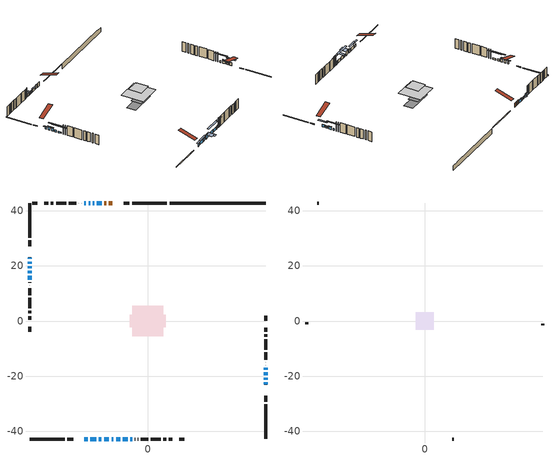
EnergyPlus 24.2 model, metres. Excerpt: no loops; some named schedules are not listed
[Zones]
conditioned space
 floor outside (Floor1 construction): -0.75,-0.75 -0.75,0.75 0.75,0.75 0.75,-0.75 z1.36
 floor outside (Floor2 construction): -1.19,-1.19 -1.19,1.19 1.19,1.19 1.19,-1.19 z1.36
 floor adiabatic (AdiabaticFloorConstruction): -5.58,-5.58 -5.58,5.58 5.58,5.58 5.58,-5.58 z3.8
 floor foundation (Slab1 construction): -6.52,-2.21 -6.52,2.21 6.52,2.21 6.52,-2.21 z-1.08
 floor foundation (Slab2 construction): -2.3,-2.3 -2.3,2.3 2.3,2.3 2.3,-2.3 z0
 wall outside (RimJoist1 construction): 6.96,42.79 -5.69,42.79 / -42.79,-42.79 -30.14,-42.79 / -42.79,42.79 -42.79,30.14 / 42.79,-42.79 42.79,-30.14 z1.36:1.66
 wall outside (RimJoist3 construction): -6.62,42.79 -8.79,42.79 / -29.21,-42.79 -27.04,-42.79 / -42.79,29.21 -42.79,27.04 / 42.79,-29.21 42.79,-27.04 z1.36:1.66
 wall outside (AdiabaticWallConstruction 1): -12.8,42.79 -14.05,42.79 / -14.98,42.79 -15.79,42.79 z1.36:3.39
 wall outside (AdiabaticWallConstruction): -42.79,23.03 -42.79,22.49 / 42.79,-21.24 42.79,-20.65 / -19.43,42.79 -20.02,42.79 / -20.94,42.79 -21.48,42.79 / 42.79,-17.6 42.79,-17.01 z1.36:2.25; -42.79,21.57 -42.79,20.8 / -42.79,19.88 -42.79,19.11 / -11.5,-42.79 -9.98,-42.79 / -6.34,-42.79 -5.58,-42.79 z1.36:2.86; 42.79,-23.03 42.79,-22.16 / -22.4,42.79 -22.96,42.79 / -9.05,-42.79 -7.27,-42.79 z1.36:2.83; 42.79,-19.72 42.79,-18.53 / -23.03,-42.79 -21.83,-42.79 / -17.77,-42.79 -16.77,-42.79 z1.36:2.56; -16.72,42.79 -18.5,42.79 z1.36:2.53; -20.9,-42.79 -18.69,-42.79 z1.36:2.88; -15.85,-42.79 -14.07,-42.79 z1.36:3.34; -13.14,-42.79 -12.43,-42.79 z1.36:2.22; -42.79,18.18 -42.79,17.39 z1.36:2.3; -42.79,16.47 -42.79,14.99 z1.36:2.1
 wall outside (Wall1 construction): -23.89,42.79 -24.01,42.79 / -4.65,-42.79 -4.53,-42.79 / -42.79,14.06 -42.79,13.94 / 42.79,-16.08 42.79,-15.96 z1.36:6.24
 wall outside (Wall2 construction): -24.94,42.79 -25.06,42.79 / -3.6,-42.79 -3.48,-42.79 / -42.79,13.01 -42.79,12.9 / 42.79,-15.03 42.79,-14.92 z1.36:6.24
 wall outside (Wall3 construction): -25.99,42.79 -28.67,42.79 / -2.55,-42.79 0.13,-42.79 / -42.79,11.97 -42.79,9.28 / 42.79,-13.99 42.79,-11.3 z1.36:6.24
 wall outside (Wall4 construction): -29.6,42.79 -33.27,42.79 / 1.06,-42.79 4.73,-42.79 / -42.79,8.35 -42.79,4.69 / 42.79,-10.37 42.79,-6.71 z1.36:6.24
 wall outside (Wall5 construction): -34.2,42.79 -35.22,42.79 / 5.66,-42.79 6.68,-42.79 / -42.79,3.76 -42.79,2.74 / 42.79,-5.78 42.79,-4.76 z1.36:6.24
 wall outside (Wall6 construction): -36.15,42.79 -37.5,42.79 / 7.61,-42.79 8.96,-42.79 / -42.79,1.81 -42.79,0.45 / 42.79,-3.83 42.79,-2.47 z1.36:6.24
 wall outside (Wall9 construction): -39.98,42.79 -41.86,42.79 / 11.44,-42.79 13.32,-42.79 / -42.79,-2.03 -42.79,-3.91 / 42.79,0.01 42.79,1.89 z1.36:6.24
 wall foundation (FoundationWall1 construction): 7.89,42.79,-1.08 7.89,42.79,1.36 39.3,42.79,1.36 39.3,42.79,1.15 42.79,42.79,1.15 42.79,42.79,-1.08
 window (WindowConstruction 18): -42.79,23.03 -42.79,22.49 z1.36:2.25
 window (WindowConstruction 6): -42.79,21.57 -42.79,20.8 z1.36:2.86
 window (WindowConstruction 7): -42.79,19.87 -42.79,19.11 z1.36:2.86
 window (WindowConstruction 8): 42.79,-23.03 42.79,-22.16 z1.36:2.83
 window (WindowConstruction 9): 42.79,-21.24 42.79,-20.65 z1.36:2.25
 window (WindowConstruction 10): 42.79,-19.72 42.79,-18.53 z1.36:2.55
 window (WindowConstruction 11): -16.72,42.79 -18.5,42.79 z1.36:2.53
 window (WindowConstruction 12): -19.43,42.79 -20.01,42.79 z1.36:2.25
 window (WindowConstruction 13): -23.03,-42.79 -21.83,-42.79 z1.36:2.55
 window (WindowConstruction 14): -20.9,-42.79 -18.69,-42.79 z1.36:2.88
 window (WindowConstruction 19): -20.94,42.79 -21.48,42.79 z1.36:2.25
 window (WindowConstruction 15): -17.76,-42.79 -16.77,-42.79 z1.36:2.55
 window (WindowConstruction 16): -15.84,-42.79 -14.07,-42.79 z1.36:3.34
 window (WindowConstruction 17): -13.14,-42.79 -12.43,-42.79 z1.36:2.22
 window (WindowConstruction 20): -42.79,18.18 -42.79,17.4 z1.36:2.3
 window (WindowConstruction): 42.79,-17.6 42.79,-17.01 z1.36:2.25
 window (WindowConstruction 1): -22.41,42.79 -22.96,42.79 z1.36:2.83
 window (WindowConstruction 2): -11.5,-42.79 -9.98,-42.79 z1.36:2.86
 window (WindowConstruction 3): -9.05,-42.79 -7.27,-42.79 z1.36:2.83
 window (WindowConstruction 4): -6.34,-42.79 -5.58,-42.79 z1.36:2.86
 window (WindowConstruction 5): -42.79,16.47 -42.79,14.99 z1.36:2.1
 door (Door): -12.8,42.79 -14.05,42.79 z1.36:3.39
 door (Door 1): -14.98,42.79 -15.79,42.79 z1.36:3.39
 ceiling adiabatic (AdiabaticFloorConstruction): 5.58,-5.58 5.58,5.58 -5.58,5.58 -5.58,-5.58 z3.8
attic - vented
 floor to conditioned space (Floor3 construction Reversed): -3.17,-3.17 -3.17,3.17 3.17,3.17 3.17,-3.17 z6.24
 floor to conditioned space (Floor4 construction Reversed): -2.77,-2.77 -2.77,2.77 2.77,2.77 2.77,-2.77 z6.24
 wall outside (Wall7 construction): -38.43,42.79 -39.06,42.79 / 9.89,-42.79 10.51,-42.79 / -42.79,-0.48 -42.79,-1.1 / 42.79,-1.54 42.79,-0.92 z1.36:6.24
 roof outside (Roof1 construction): -11.87,42.79,6.24 -11.87,34.61,8.96 -9.72,34.61,8.96 -9.72,42.79,6.24; -23.96,-42.79,6.24 -23.96,-34.61,8.96 -26.11,-34.61,8.96 -26.11,-42.79,6.24; -42.79,23.96,6.24 -34.61,23.96,8.96 -34.61,26.11,8.96 -42.79,26.11,6.24; 42.79,-23.96,6.24 34.61,-23.96,8.96 34.61,-26.11,8.96 42.79,-26.11,6.24
shading: -42.79,21.88 -42.79,23.64 -43.4,23.64 -43.4,21.88 z2.86; -42.79,20.5 -42.79,21.86 -43.4,21.86 -43.4,20.5 z3.16; -42.79,18.81 -42.79,20.17 -43.4,20.17 -43.4,18.81 z3.16; 42.79,-20.34 42.79,-24.86 43.4,-24.86 43.4,-20.34 z4.66; 42.79,-20.35 42.79,-21.53 43.4,-21.53 43.4,-20.35 z2.55; 42.79,-18.23 42.79,-20.02 43.4,-20.02 43.4,-18.23 z2.85; -18.8,42.79 -16.42,42.79 -16.42,43.09 -18.8,43.09 z2.83; -20.31,42.79 -19.13,42.79 -19.13,43.09 -20.31,43.09 z2.55; -20.61,-42.79 -24.25,-42.79 -24.25,-43.4 -20.61,-43.4 z3.77; -17.47,-42.79 -22.12,-42.79 -22.12,-43.4 -17.47,-43.4 z4.1; -21.77,42.79 -20.64,42.79 -20.64,44.01 -21.77,44.01 z2.55; -16.48,-42.79 -18.06,-42.79 -18.06,-43.09 -16.48,-43.09 z2.85; -13.77,-42.79 -16.14,-42.79 -16.14,-45.84 -13.77,-45.84 z3.64; -12.13,-42.79 -13.44,-42.79 -13.44,-45.84 -12.13,-45.84 z2.52; -42.79,14.35 -42.79,21.23 -43.4,21.23 -43.4,14.35 z5.35; 42.79,-13.96 42.79,-20.65 43.4,-20.65 43.4,-13.96 z5.3; -23.26,42.79 -22.11,42.79 -22.11,44.01 -23.26,44.01 z3.13; -6.92,-42.79 -14.55,-42.79 -14.55,-43.4 -6.92,-43.4 z5.91; -4.22,-42.79 -12.1,-42.79 -12.1,-43.4 -4.22,-43.4 z5.88; -2.53,-42.79 -9.39,-42.79 -9.39,-43.4 -2.53,-43.4 z5.91; -42.79,11.94 -42.79,19.52 -43.4,19.52 -43.4,11.94 z5.15
[Building]
Building 1: Terrain=Suburbs
[Site:Location]
Calgary Intl AP_AB: Latitude {deg}=51.11; Longitude {deg}=-114.02; Time Zone {hr}=-7; Elevation {m}=1084; Keep Site Location Information=Yes
[Site:GroundTemperature:Shallow]
0.326196, -1.55603, -1.70677, -0.813554, 2.7722, 6.34125, 9.43543, 11.3955, 11.562, 9.96783, 6.95256, 3.49299
[Site:WaterMainsTemperature]
Calculation Method=Schedule; Temperature Schedule=mains temperature schedule
[Material] Roughness=Rough; Thermal Absorptance=0.9
Name | Thickness {m} | Conductivity {W/m-K} | Density {kg/m3} | Specific Heat {J/kg-K} | Solar Absorptance | Visible Absorptance
asphalt or fiberglass shingles | 0.00635 | 0.162714 | 1121.4 | 1465.45 | 0.4 | 0.4
ceiling loosefill ins | 0.338667 | 0.0480833 | 16.02 | 1046.75 | 0.7 | 0.7
ceiling loosefill ins 1 | 0.254 | 0.0480833 | 16.02 | 1046.75 | 0.7 | 0.7
ceiling stud and cavity | 0.1397 | 0.650288 | 65.682 | 1177.47 | 0.7 | 0.7
ceiling stud and cavity 1 | 0.1397 | 0.141421 | 65.682 | 1177.47 | 0.7 | 0.7
concrete 4.0 in. | 0.1016 | 1.803125 | 2242.8 | 837.4 | 0.7 | 0.7
concrete 8.0 in. | 0.2032 | 1.803125 | 2242.8 | 837.4 | 0.7 | 0.7
door material | 0.04445 | 0.0451087 | 512.64 | 1214.23 | 0.7 | 0.7
door material 1 | 0.04445 | 0.053851 | 512.64 | 1214.23 | 0.7 | 0.7
floor covering | 0.0127 | 0.0433444 | 54.468 | 1339.84 | 0.6 | 0.6
floor rigid ins; wall rigid ins 1 | 0.103632 | 0.029427 | 32.04 | 1214.23 | 0.7 | 0.7
floor rigid ins 1 | 0.207264 | 0.029427 | 32.04 | 1214.23 | 0.7 | 0.7
floor rigid ins 2; wall rigid ins 2 | 0.512978 | 0.029427 | 32.04 | 1214.23 | 0.7 | 0.7
floor stud and cavity | 0.1397 | 0.0899317 | 92.3553 | 1139.71 | 0.7 | 0.7
floor stud and cavity 1 | 0.1397 | 0.557941 | 92.3553 | 1139.71 | 0.7 | 0.7
floor stud and cavity 2 | 0.1397 | 1.75129 | 37.0049 | 1207.88 | 0.7 | 0.7
furniture material conditioned space 1 | 0.1524 | 0.115458 | 640.8 | 1214.23 | 0.6 | 0.6
gypsum board | 0.0127 | 0.160291 | 801 | 837.4 | 0.6 | 0.6
osb sheathing 0.5 in. | 0.0127 | 0.115458 | 512.64 | 1214.23 | 0.7 | 0.7
osb sheathing 0.75 in. | 0.01905 | 0.115458 | 512.64 | 1214.23 | 0.7 | 0.7
osb sheathing 2.0 in. | 0.0508 | 0.115458 | 512.64 | 1214.23 | 0.7 | 0.7
rim joist rigid ins; wall rigid ins | 0.051816 | 0.029427 | 32.04 | 1214.23 | 0.7 | 0.7
rim joist stud and cavity | 0.0508 | 0.0408305 | 125.044 | 1163.47 | 0.6 | 0.6
rim joist stud and cavity 1 | 0.0508 | 0.0453203 | 125.044 | 1163.47 | 0.6 | 0.6
wall stud and cavity | 0.1397 | 0.402749 | 139.0536 | 1170.24 | 0.7 | 0.7
wall stud and cavity 1 | 0.1397 | 0.583408 | 139.0536 | 1170.24 | 0.7 | 0.7
wall stud and cavity 2 | 0.1397 | 0.200352 | 139.0536 | 1170.24 | 0.7 | 0.7
wall stud and cavity 3 | 0.1397 | 0.197362 | 139.0536 | 1170.24 | 0.7 | 0.7
wall stud and cavity 4 | 0.1397 | 0.246398 | 139.0536 | 1170.24 | 0.7 | 0.7
wall stud and cavity 5 | 0.1397 | 0.195417 | 139.0536 | 1170.24 | 0.7 | 0.7
wall stud and cavity 6 | 0.0889 | 6.9971 | 50.32683 | 1063.81 | 0.6 | 0.6
wall stud and cavity 7 | 0.1397 | 0.306512 | 139.0536 | 1170.24 | 0.7 | 0.7
wall stud and cavity 8 | 0.0889 | 0.380278 | 52.3479 | 1209.89 | 0.7 | 0.7
wall stud and cavity 9 | 0.0889 | 0.391764 | 83.0341 | 1211.67 | 0.7 | 0.7
wood siding | 0.0254 | 0.102417 | 544.68 | 1172.36 | 0.4 | 0.4
wood siding 1 | 0.00254 | 0.102417 | 544.68 | 1172.36 | 0.4 | 0.4
wood siding 2; wood siding 3; wood siding 4 | 0.0254 | 0.102417 | 544.68 | 1172.36 | 0.7 | 0.7
[WindowMaterial:SimpleGlazingSystem]
Name | U-Factor {W/m2-K} | Solar Heat Gain Coefficient
WindowMaterial | 2.76178 | 0.45
WindowMaterial 1 | 2.76462 | 0.62
WindowMaterial 10 | 2.78052 | 0.55
WindowMaterial 11 | 2.82878 | 0.59
WindowMaterial 12 | 2.76689 | 0.47
WindowMaterial 13 | 2.75326 | 0.59
WindowMaterial 14 | 2.77484 | 0.54
WindowMaterial 2 | 2.773703 | 0.65
WindowMaterial 3 | 2.7913 | 0.61
WindowMaterial 4 | 2.77825 | 0.54
WindowMaterial 5 | 2.75837 | 0.61
WindowMaterial 6 | 2.77597 | 0.65
WindowMaterial 7 | 2.779381 | 0.66
WindowMaterial 8 | 2.78847 | 0.6
WindowMaterial 9 | 2.79301 | 0.63
[Construction]
AdiabaticFloorConstruction: floor stud and cavity 2, floor rigid ins 2, osb sheathing 0.75 in., floor covering
AdiabaticWallConstruction: wood siding 3, wall rigid ins 2, wall stud and cavity 8, gypsum board
AdiabaticWallConstruction 1: wood siding 4, wall rigid ins 2, wall stud and cavity 8, gypsum board
Door: door material
Door 1: door material 1
Floor1 construction: floor stud and cavity, floor rigid ins, osb sheathing 0.75 in., floor covering
Floor2 construction: floor stud and cavity 1, floor rigid ins 1, osb sheathing 0.75 in., floor covering
Floor3 construction Reversed: gypsum board, ceiling stud and cavity, ceiling loosefill ins
Floor4 construction Reversed: gypsum board, ceiling stud and cavity 1, ceiling loosefill ins 1
FoundationWall1 construction: concrete 8.0 in.
furniture construction conditioned space 1: furniture material conditioned space 1
PartitionWallConstruction: gypsum board, wall stud and cavity 9, gypsum board
RimJoist1 construction: wood siding 2, rim joist rigid ins, osb sheathing 2.0 in., rim joist stud and cavity
RimJoist3 construction: wood siding 2, rim joist rigid ins, osb sheathing 2.0 in., rim joist stud and cavity 1
Roof1 construction: asphalt or fiberglass shingles
Slab1 construction; Slab2 construction: concrete 4.0 in.
Wall1 construction: wood siding, wall rigid ins, osb sheathing 0.5 in., wall stud and cavity, gypsum board
Wall2 construction: wood siding, wall rigid ins, osb sheathing 0.5 in., wall stud and cavity 1, gypsum board
Wall3 construction: wood siding, wall rigid ins, osb sheathing 0.5 in., wall stud and cavity 2, gypsum board
Wall4 construction: wood siding, wall rigid ins, osb sheathing 0.5 in., wall stud and cavity 3, gypsum board
Wall5 construction: wood siding, wall rigid ins, osb sheathing 0.5 in., wall stud and cavity 4, gypsum board
Wall6 construction: wood siding, wall rigid ins, osb sheathing 0.5 in., wall stud and cavity 5, gypsum board
Wall7 construction: wood siding 1, wall stud and cavity 6
Wall9 construction: wood siding, wall rigid ins 1, osb sheathing 0.5 in., wall stud and cavity 7, gypsum board
WindowConstruction; WindowConstruction 12; WindowConstruction 9: WindowMaterial
WindowConstruction 1: WindowMaterial 1
WindowConstruction 10; WindowConstruction 13: WindowMaterial 7
WindowConstruction 11: WindowMaterial 8
WindowConstruction 14: WindowMaterial 9
WindowConstruction 15: WindowMaterial 10
WindowConstruction 16: WindowMaterial 11
WindowConstruction 17: WindowMaterial 12
WindowConstruction 18; WindowConstruction 19: WindowMaterial 13
WindowConstruction 2; WindowConstruction 7: WindowMaterial 2
WindowConstruction 20: WindowMaterial 14
WindowConstruction 3: WindowMaterial 3
WindowConstruction 4; WindowConstruction 6: WindowMaterial 4
WindowConstruction 5: WindowMaterial 5
WindowConstruction 8: WindowMaterial 6
[Zone] Multiplier=1; Part of Total Floor Area=Yes
Name | Volume {m3}
attic - vented | 31.4843
conditioned space | 493.6
[Space]
Name | Zone | Volume {m3}
attic - vented 1 | attic - vented | 31.4843
conditioned space 1 | conditioned space | 493.6
[ZoneInfiltration:EffectiveLeakageArea]
infil attic - vented 1: Zone or Space=attic - vented 1; Schedule=Always On Discrete; Effective Air Leakage Area {cm2}=2431.89; Stack Coefficient=0.000528707; Wind Coefficient=1.55356e-05
[ZoneMixing]
whole house fan mix: Zone or Space=attic - vented; Schedule=Always On Continuous; Design Flow Rate Calculation Method=Flow/Zone; Design Flow Rate {m3/s}=0; Source Zone or Space=conditioned space
[SurfaceProperty:ExposedFoundationPerimeter] Exposed Perimeter Calculation Method=TotalExposedPerimeter
Name | Total Exposed Perimeter {m}
Slab1 | 34.9
Slab2 | 12.497
[InternalMass] Zone or ZoneList=conditioned space; Space or SpaceList=conditioned space 1
Name | Construction | Surface Area {m2}
furniture mass conditioned space 1 | furniture construction conditioned space 1 | 84.4519
partition wall mass | PartitionWallConstruction | 211.13
[Lights]
interior lighting: Zone or ZoneList or Space or SpaceList=conditioned space 1; Schedule=interior lighting schedule; Design Level Calculation Method=LightingLevel; Lighting Level {W}=343.2; Return Air Fraction=0; Fraction Radiant=0.6; Fraction Visible=0.2; Fraction Replaceable=1
[People]
occupants: Zone or ZoneList or Space or SpaceList=conditioned space 1; Number of People Schedule=occupants schedule; Number of People Calculation Method=People; Number of People=3; Fraction Radiant=0.314171; Sensible Heat Fraction=0.56303; Activity Level Schedule=occupants activity schedule; Carbon Dioxide Generation Rate {m3/s-W}=0; Enable ASHRAE 55 Comfort Warnings=No; Mean Radiant Temperature Calculation Type=EnclosureAveraged
[ElectricEquipment] Zone or ZoneList or Space or SpaceList=conditioned space 1; Design Level Calculation Method=EquipmentLevel
Name | Schedule | Design Level {W} | Fraction Latent | Fraction Radiant | Fraction Lost
clothes dryer | clothes dryer schedule | 140.772 | 0.015 | 0.081 | 0.85
clothes washer | clothes washer schedule | 32.1985 | 0.03 | 0.162 | 0.7
cooking range | cooking range schedule | 215.147 | 0.08 | 0.432 | 0.2
dishwasher | dishwasher schedule | 66.8632 | 0.3 | 0.18 | 0.4
fridge | fridge schedule | 72.9452 | 0 | 0.6 | 0
mech vent bath fan 0 | mech vent bath fan 0 schedule | 50.2 | 0 | 0 | 1
mech vent bath fan 1 | mech vent bath fan 1 schedule | 50.2 | 0 | 0 | 1
mech vent bath fan 2 | mech vent bath fan 2 schedule | 50.2 | 0 | 0 | 1
mech vent bath fan 3 | mech vent bath fan 3 schedule | 50.2 | 0 | 0 | 1
mech vent bath fan 4 | mech vent bath fan 4 schedule | 50.2 | 0 | 0 | 1
mech vent house fan | mech vent house fan schedule | 19.9333 | 0 | 0 | 0.5
mech vent house fan cfis | mech vent house fan cfis schedule | 0 | 0 | 0 | 0
mech vent range fan 0 | mech vent range fan 0 schedule | 57 | 0 | 0 | 1
misc plug loads | misc plug loads schedule | 494.7 | 0.045 | 0.513 | 0.1
whole house fan | Always On Discrete | 0 | 0 | 0 | 1
[OtherEquipment] Zone or ZoneList or Space or SpaceList=conditioned space 1; Design Level Calculation Method=EquipmentLevel
Name | Fuel Type | Schedule | Design Level {W} | Fraction Latent | Fraction Radiant | Fraction Lost
clothes dryer 1 | Electricity | clothes dryer schedule | 0 | 0.015 | 0.081 | 0.85
cooking range 1 | Electricity | cooking range schedule | 0 | 0.08 | 0.432 | 0.2
general water use latent | None | general water use schedule | 62.594 | 1 | 0 | 0
general water use sensible | None | general water use schedule | -61.6891 | 0 | 0.6 | 0
mech vent house fan latent load | None | Always On Discrete | 0 | 1 | 0 | 0
mech vent house fan sensible load | None | Always On Discrete | 0 | 0 | 0 | 0
water heater energy adjustment1 | NaturalGas | Always On Discrete | 0.01 | 0 | 0 | 1
[ZoneInfiltration:DesignFlowRate] Zone or ZoneList or Space or SpaceList=conditioned space 1; Schedule=Always On Discrete; Design Flow Rate Calculation Method=Flow/Zone; Design Flow Rate {m3/s}=0
infil flow; natural vent flow; whole house fan flow
[Foundation:Kiva] Initial Indoor Air Temperature {C}=18; Wall Depth Below Slab {m}=0.2032
Name | Wall Height Above Grade {m}
Foundation Kiva 1 | 1.35999
Foundation Kiva 2 | 0.1016
[Foundation:Kiva:Settings]
Soil Conductivity {W/m-K}=0.849921; Soil Density {kg/m3}=1842.3; Soil Specific Heat {J/kg-K}=418.7; Ground Solar Absorptivity=0.9; Ground Thermal Absorptivity=0.9; Ground Surface Roughness {m}=0.03; Far-Field Width {m}=40; Deep-Ground Boundary Condition=ZeroFlux; Deep-Ground Depth {m}=40; Minimum Cell Dimension {m}=0.2; Maximum Cell Growth Coefficient=3; Simulation Timestep=Timestep
[Exterior:Lights]
exterior lighting: Schedule=exterior lighting schedule; Design Level {W}=75.6
[Schedule:Constant]
Name | Hourly Value
Always On Continuous; mech vent house fan schedule; mech vent house fan cfis schedule; Always On Discrete | 1
occupants activity schedule | 117.228
fridge schedule | 0
[Schedule:Week:Daily]
interior lighting schedule Week Rule - Jan1-Jan27: interior lighting schedule day, interior lighting schedule day, interior lighting schedule day, interior lighting schedule day, interior lighting schedule day, interior lighting schedule day, interior lighting schedule day, interior lighting schedule default day, interior lighting schedule default day, interior lighting schedule default day, interior lighting schedule default day, interior lighting schedule default day
interior lighting schedule Week Rule - Jan28-Feb3: interior lighting schedule day, interior lighting schedule day, interior lighting schedule day, interior lighting schedule day, interior lighting schedule day 1, interior lighting schedule day 1, interior lighting schedule day 1, interior lighting schedule default day, interior lighting schedule default day, interior lighting schedule default day, interior lighting schedule default day, interior lighting schedule default day
interior lighting schedule Week Rule - Feb4-Feb24: interior lighting schedule day 1, interior lighting schedule day 1, interior lighting schedule day 1, interior lighting schedule day 1, interior lighting schedule day 1, interior lighting schedule day 1, interior lighting schedule day 1, interior lighting schedule default day, interior lighting schedule default day, interior lighting schedule default day, interior lighting schedule default day, interior lighting schedule default day
interior lighting schedule Week Rule - Feb25-Mar3: interior lighting schedule day 1, interior lighting schedule day 1, interior lighting schedule day 1, interior lighting schedule day 1, interior lighting schedule day 2, interior lighting schedule day 2, interior lighting schedule day 2, interior lighting schedule default day, interior lighting schedule default day, interior lighting schedule default day, interior lighting schedule default day, interior lighting schedule default day
interior lighting schedule Week Rule - Mar4-Mar31: interior lighting schedule day 2, interior lighting schedule day 2, interior lighting schedule day 2, interior lighting schedule day 2, interior lighting schedule day 2, interior lighting schedule day 2, interior lighting schedule day 2, interior lighting schedule default day, interior lighting schedule default day, interior lighting schedule default day, interior lighting schedule default day, interior lighting schedule default day
interior lighting schedule Week Rule - Apr1-Apr28: interior lighting schedule day 3, interior lighting schedule day 3, interior lighting schedule day 3, interior lighting schedule day 3, interior lighting schedule day 3, interior lighting schedule day 3, interior lighting schedule day 3, interior lighting schedule default day, interior lighting schedule default day, interior lighting schedule default day, interior lighting schedule default day, interior lighting schedule default day
interior lighting schedule Week Rule - Apr29-May5: interior lighting schedule day 3, interior lighting schedule day 3, interior lighting schedule day 4, interior lighting schedule day 4, interior lighting schedule day 4, interior lighting schedule day 4, interior lighting schedule day 4, interior lighting schedule default day, interior lighting schedule default day, interior lighting schedule default day, interior lighting schedule default day, interior lighting schedule default day
interior lighting schedule Week Rule - May6-May26: interior lighting schedule day 4, interior lighting schedule day 4, interior lighting schedule day 4, interior lighting schedule day 4, interior lighting schedule day 4, interior lighting schedule day 4, interior lighting schedule day 4, interior lighting schedule default day, interior lighting schedule default day, interior lighting schedule default day, interior lighting schedule default day, interior lighting schedule default day
interior lighting schedule Week Rule - May27-Jun2: interior lighting schedule day 4, interior lighting schedule day 4, interior lighting schedule day 4, interior lighting schedule day 4, interior lighting schedule day 4, interior lighting schedule day 5, interior lighting schedule day 5, interior lighting schedule default day, interior lighting schedule default day, interior lighting schedule default day, interior lighting schedule default day, interior lighting schedule default day
interior lighting schedule Week Rule - Jun3-Jun30: interior lighting schedule day 5, interior lighting schedule day 5, interior lighting schedule day 5, interior lighting schedule day 5, interior lighting schedule day 5, interior lighting schedule day 5, interior lighting schedule day 5, interior lighting schedule default day, interior lighting schedule default day, interior lighting schedule default day, interior lighting schedule default day, interior lighting schedule default day
interior lighting schedule Week Rule - Jul1-Jul28: interior lighting schedule day 6, interior lighting schedule day 6, interior lighting schedule day 6, interior lighting schedule day 6, interior lighting schedule day 6, interior lighting schedule day 6, interior lighting schedule day 6, interior lighting schedule default day, interior lighting schedule default day, interior lighting schedule default day, interior lighting schedule default day, interior lighting schedule default day
interior lighting schedule Week Rule - Jul29-Aug4: interior lighting schedule day 6, interior lighting schedule day 6, interior lighting schedule day 6, interior lighting schedule day 7, interior lighting schedule day 7, interior lighting schedule day 7, interior lighting schedule day 7, interior lighting schedule default day, interior lighting schedule default day, interior lighting schedule default day, interior lighting schedule default day, interior lighting schedule default day
interior lighting schedule Week Rule - Aug5-Aug25: interior lighting schedule day 7, interior lighting schedule day 7, interior lighting schedule day 7, interior lighting schedule day 7, interior lighting schedule day 7, interior lighting schedule day 7, interior lighting schedule day 7, interior lighting schedule default day, interior lighting schedule default day, interior lighting schedule default day, interior lighting schedule default day, interior lighting schedule default day
interior lighting schedule Week Rule - Aug26-Sep1: interior lighting schedule day 7, interior lighting schedule day 7, interior lighting schedule day 7, interior lighting schedule day 7, interior lighting schedule day 7, interior lighting schedule day 7, interior lighting schedule day 8, interior lighting schedule default day, interior lighting schedule default day, interior lighting schedule default day, interior lighting schedule default day, interior lighting schedule default day
interior lighting schedule Week Rule - Sep2-Sep29: interior lighting schedule day 8, interior lighting schedule day 8, interior lighting schedule day 8, interior lighting schedule day 8, interior lighting schedule day 8, interior lighting schedule day 8, interior lighting schedule day 8, interior lighting schedule default day, interior lighting schedule default day, interior lighting schedule default day, interior lighting schedule default day, interior lighting schedule default day
interior lighting schedule Week Rule - Sep30-Oct6: interior lighting schedule day 8, interior lighting schedule day 9, interior lighting schedule day 9, interior lighting schedule day 9, interior lighting schedule day 9, interior lighting schedule day 9, interior lighting schedule day 9, interior lighting schedule default day, interior lighting schedule default day, interior lighting schedule default day, interior lighting schedule default day, interior lighting schedule default day
interior lighting schedule Week Rule - Oct7-Oct27: interior lighting schedule day 9, interior lighting schedule day 9, interior lighting schedule day 9, interior lighting schedule day 9, interior lighting schedule day 9, interior lighting schedule day 9, interior lighting schedule day 9, interior lighting schedule default day, interior lighting schedule default day, interior lighting schedule default day, interior lighting schedule default day, interior lighting schedule default day
interior lighting schedule Week Rule - Oct28-Nov3: interior lighting schedule day 9, interior lighting schedule day 9, interior lighting schedule day 9, interior lighting schedule day 9, interior lighting schedule day 10, interior lighting schedule day 10, interior lighting schedule day 10, interior lighting schedule default day, interior lighting schedule default day, interior lighting schedule default day, interior lighting schedule default day, interior lighting schedule default day
interior lighting schedule Week Rule - Nov4-Nov24: interior lighting schedule day 10, interior lighting schedule day 10, interior lighting schedule day 10, interior lighting schedule day 10, interior lighting schedule day 10, interior lighting schedule day 10, interior lighting schedule day 10, interior lighting schedule default day, interior lighting schedule default day, interior lighting schedule default day, interior lighting schedule default day, interior lighting schedule default day
interior lighting schedule Week Rule - Nov25-Dec1: interior lighting schedule day 10, interior lighting schedule day 10, interior lighting schedule day 10, interior lighting schedule day 10, interior lighting schedule day 10, interior lighting schedule day 10, interior lighting schedule day 11, interior lighting schedule default day, interior lighting schedule default day, interior lighting schedule default day, interior lighting schedule default day, interior lighting schedule default day
interior lighting schedule Week Rule - Dec2-Dec31: interior lighting schedule day 11, interior lighting schedule day 11, interior lighting schedule day 11, interior lighting schedule day 11, interior lighting schedule day 11, interior lighting schedule day 11, interior lighting schedule day 11, interior lighting schedule default day, interior lighting schedule default day, interior lighting schedule default day, interior lighting schedule default day, interior lighting schedule default day
occupants schedule Week Rule - Jan1-Dec31: occupants schedule day, occupants schedule day, occupants schedule day, occupants schedule day, occupants schedule day, occupants schedule day, occupants schedule day, occupants schedule default day, occupants schedule default day, occupants schedule default day, occupants schedule default day, occupants schedule default day
clothes dryer schedule Week Rule - Jan1-Dec31: clothes dryer schedule day, clothes dryer schedule day, clothes dryer schedule day, clothes dryer schedule day, clothes dryer schedule day, clothes dryer schedule day, clothes dryer schedule day, clothes dryer schedule default day, clothes dryer schedule default day, clothes dryer schedule default day, clothes dryer schedule default day, clothes dryer schedule default day
clothes washer schedule Week Rule - Jan1-Dec31: clothes washer schedule day, clothes washer schedule day, clothes washer schedule day, clothes washer schedule day, clothes washer schedule day, clothes washer schedule day, clothes washer schedule day, clothes washer schedule default day, clothes washer schedule default day, clothes washer schedule default day, clothes washer schedule default day, clothes washer schedule default day
cooking range schedule Week Rule - Jan1-Dec31: cooking range schedule day, cooking range schedule day, cooking range schedule day, cooking range schedule day, cooking range schedule day, cooking range schedule day, cooking range schedule day, cooking range schedule default day, cooking range schedule default day, cooking range schedule default day, cooking range schedule default day, cooking range schedule default day
dishwasher schedule Week Rule - Jan1-Dec31: dishwasher schedule day, dishwasher schedule day, dishwasher schedule day, dishwasher schedule day, dishwasher schedule day, dishwasher schedule day, dishwasher schedule day, dishwasher schedule default day, dishwasher schedule default day, dishwasher schedule default day, dishwasher schedule default day, dishwasher schedule default day
mech vent bath fan 0 schedule Week Rule - Jan1-Dec31: mech vent bath fan 0 schedule day, mech vent bath fan 0 schedule day, mech vent bath fan 0 schedule day, mech vent bath fan 0 schedule day, mech vent bath fan 0 schedule day, mech vent bath fan 0 schedule day, mech vent bath fan 0 schedule day, mech vent bath fan 0 schedule default day, mech vent bath fan 0 schedule default day, mech vent bath fan 0 schedule default day, mech vent bath fan 0 schedule default day, mech vent bath fan 0 schedule default day
mech vent bath fan 1 schedule Week Rule - Jan1-Dec31: mech vent bath fan 1 schedule day, mech vent bath fan 1 schedule day, mech vent bath fan 1 schedule day, mech vent bath fan 1 schedule day, mech vent bath fan 1 schedule day, mech vent bath fan 1 schedule day, mech vent bath fan 1 schedule day, mech vent bath fan 1 schedule default day, mech vent bath fan 1 schedule default day, mech vent bath fan 1 schedule default day, mech vent bath fan 1 schedule default day, mech vent bath fan 1 schedule default day
mech vent bath fan 2 schedule Week Rule - Jan1-Dec31: mech vent bath fan 2 schedule day, mech vent bath fan 2 schedule day, mech vent bath fan 2 schedule day, mech vent bath fan 2 schedule day, mech vent bath fan 2 schedule day, mech vent bath fan 2 schedule day, mech vent bath fan 2 schedule day, mech vent bath fan 2 schedule default day, mech vent bath fan 2 schedule default day, mech vent bath fan 2 schedule default day, mech vent bath fan 2 schedule default day, mech vent bath fan 2 schedule default day
mech vent bath fan 3 schedule Week Rule - Jan1-Dec31: mech vent bath fan 3 schedule day, mech vent bath fan 3 schedule day, mech vent bath fan 3 schedule day, mech vent bath fan 3 schedule day, mech vent bath fan 3 schedule day, mech vent bath fan 3 schedule day, mech vent bath fan 3 schedule day, mech vent bath fan 3 schedule default day, mech vent bath fan 3 schedule default day, mech vent bath fan 3 schedule default day, mech vent bath fan 3 schedule default day, mech vent bath fan 3 schedule default day
[Schedule:Year]
interior lighting schedule: interior lighting schedule Week Rule - Jan1-Jan27, 1, 1, 1, 27, interior lighting schedule Week Rule - Jan28-Feb3, 1, 28, 2, 3, interior lighting schedule Week Rule - Feb4-Feb24, 2, 4, 2, 24, interior lighting schedule Week Rule - Feb25-Mar3, 2, 25, 3, 3, interior lighting schedule Week Rule - Mar4-Mar31, 3, 4, 3, 31, interior lighting schedule Week Rule - Apr1-Apr28, 4, 1, 4, 28, interior lighting schedule Week Rule - Apr29-May5, 4, 29, 5, 5, interior lighting schedule Week Rule - May6-May26, 5, 6, 5, 26, interior lighting schedule Week Rule - May27-Jun2, 5, 27, 6, 2, interior lighting schedule Week Rule - Jun3-Jun30, 6, 3, 6, 30, interior lighting schedule Week Rule - Jul1-Jul28, 7, 1, 7, 28, interior lighting schedule Week Rule - Jul29-Aug4, 7, 29, 8, 4, interior lighting schedule Week Rule - Aug5-Aug25, 8, 5, 8, 25, interior lighting schedule Week Rule - Aug26-Sep1, 8, 26, 9, 1, interior lighting schedule Week Rule - Sep2-Sep29, 9, 2, 9, 29, interior lighting schedule Week Rule - Sep30-Oct6, 9, 30, 10, 6, interior lighting schedule Week Rule - Oct7-Oct27, 10, 7, 10, 27, interior lighting schedule Week Rule - Oct28-Nov3, 10, 28, 11, 3, interior lighting schedule Week Rule - Nov4-Nov24, 11, 4, 11, 24, interior lighting schedule Week Rule - Nov25-Dec1, 11, 25, 12, 1, interior lighting schedule Week Rule - Dec2-Dec31, 12, 2, 12, 31
occupants schedule: occupants schedule Week Rule - Jan1-Dec31, 1, 1, 12, 31
clothes dryer schedule: clothes dryer schedule Week Rule - Jan1-Dec31, 1, 1, 12, 31
clothes washer schedule: clothes washer schedule Week Rule - Jan1-Dec31, 1, 1, 12, 31
cooking range schedule: cooking range schedule Week Rule - Jan1-Dec31, 1, 1, 12, 31
dishwasher schedule: dishwasher schedule Week Rule - Jan1-Dec31, 1, 1, 12, 31
mech vent bath fan 0 schedule: mech vent bath fan 0 schedule Week Rule - Jan1-Dec31, 1, 1, 12, 31
mech vent bath fan 1 schedule: mech vent bath fan 1 schedule Week Rule - Jan1-Dec31, 1, 1, 12, 31
mech vent bath fan 2 schedule: mech vent bath fan 2 schedule Week Rule - Jan1-Dec31, 1, 1, 12, 31
mech vent bath fan 3 schedule: mech vent bath fan 3 schedule Week Rule - Jan1-Dec31, 1, 1, 12, 31
mech vent bath fan 4 schedule: mech vent bath fan 4 schedule Week Rule - Jan1-Dec31, 1, 1, 12, 31
mech vent range fan 0 schedule: mech vent range fan 0 schedule Week Rule - Jan1-Dec31, 1, 1, 12, 31
misc plug loads schedule: misc plug loads schedule Week Rule - Jan1-Dec31, 1, 1, 12, 31
general water use schedule: general water use schedule Week Rule - Jan1-Dec31, 1, 1, 12, 31
exterior lighting schedule: exterior lighting schedule Week Rule - Jan1-Jan27, 1, 1, 1, 27, exterior lighting schedule Week Rule - Jan28-Feb3, 1, 28, 2, 3, exterior lighting schedule Week Rule - Feb4-Feb24, 2, 4, 2, 24, exterior lighting schedule Week Rule - Feb25-Mar3, 2, 25, 3, 3, exterior lighting schedule Week Rule - Mar4-Mar31, 3, 4, 3, 31, exterior lighting schedule Week Rule - Apr1-Apr28, 4, 1, 4, 28, exterior lighting schedule Week Rule - Apr29-May5, 4, 29, 5, 5, exterior lighting schedule Week Rule - May6-May26, 5, 6, 5, 26, exterior lighting schedule Week Rule - May27-Jun2, 5, 27, 6, 2, exterior lighting schedule Week Rule - Jun3-Jun30, 6, 3, 6, 30, exterior lighting schedule Week Rule - Jul1-Jul28, 7, 1, 7, 28, exterior lighting schedule Week Rule - Jul29-Aug4, 7, 29, 8, 4, exterior lighting schedule Week Rule - Aug5-Aug25, 8, 5, 8, 25, exterior lighting schedule Week Rule - Aug26-Sep1, 8, 26, 9, 1, exterior lighting schedule Week Rule - Sep2-Sep29, 9, 2, 9, 29, exterior lighting schedule Week Rule - Sep30-Oct6, 9, 30, 10, 6, exterior lighting schedule Week Rule - Oct7-Oct27, 10, 7, 10, 27, exterior lighting schedule Week Rule - Oct28-Nov3, 10, 28, 11, 3, exterior lighting schedule Week Rule - Nov4-Nov24, 11, 4, 11, 24, exterior lighting schedule Week Rule - Nov25-Dec1, 11, 25, 12, 1, exterior lighting schedule Week Rule - Dec2-Dec31, 12, 2, 12, 31
[Schedule:Compact]
mains temperature schedule: Through: 01/01, For: AllDays, Until: 24:00, 5.30611, Through: 01/02, For: AllDays, Until: 24:00, 5.24556, Through: 01/03, For: AllDays, Until: 24:00, 5.18611, Through: 01/04, For: AllDays, Until: 24:00, 5.12778, Through: 01/05, For: AllDays, Until: 24:00, 5.07, Through: 01/06, For: AllDays, Until: 24:00, 5.01278, Through: 01/07, For: AllDays, Until: 24:00, 4.95722, Through: 01/08, For: AllDays, Until: 24:00, 4.90222, Through: 01/09, For: AllDays, Until: 24:00, 4.84778, Through: 01/10, For: AllDays, Until: 24:00, 4.795, Through: 01/11, For: AllDays, Until: 24:00, 4.74278, Through: 01/12, For: AllDays, Until: 24:00, 4.69167, Through: 01/13, For: AllDays, Until: 24:00, 4.64111, Through: 01/14, For: AllDays, Until: 24:00, 4.59222, Through: 01/15, For: AllDays, Until: 24:00, 4.54389, Through: 01/16, For: AllDays, Until: 24:00, 4.49722, Through: 01/17, For: AllDays, Until: 24:00, 4.45111, Through: 01/18, For: AllDays, Until: 24:00, 4.40611, Through: 01/19, For: AllDays, Until: 24:00, 4.36222, Through: 01/20, For: AllDays, Until: 24:00, 4.32, Through: 01/21, For: AllDays, Until: 24:00, 4.27833, Through: 01/22, For: AllDays, Until: 24:00, 4.23778, Through: 01/23, For: AllDays, Until: 24:00, 4.19833, Through: 01/24, For: AllDays, Until: 24:00, 4.16056, Through: 01/25, For: AllDays, Until: 24:00, 4.12333, Through: 01/26, For: AllDays, Until: 24:00, 4.08778, Through: 01/27, For: AllDays, Until: 24:00, 4.05278, Through: 01/28, For: AllDays, Until: 24:00, 4.01944, Through: 01/29, For: AllDays, Until: 24:00, 3.98722, Through: 01/30, For: AllDays, Until: 24:00, 3.95611, Through: 01/31, For: AllDays, Until: 24:00, 3.92667, Through: 02/01, For: AllDays, Until: 24:00, 3.89778, Through: 02/02, For: AllDays, Until: 24:00, 3.87056, Through: 02/03, For: AllDays, Until: 24:00, 3.84444, Through: 02/04, For: AllDays, Until: 24:00, 3.82, Through: 02/05, For: AllDays, Until: 24:00, 3.79611, Through: 02/06, For: AllDays, Until: 24:00, 3.77389, Through: 02/07, For: AllDays, Until: 24:00, 3.75333, Through: 02/08, For: AllDays, Until: 24:00, 3.73333, Through: 02/09, For: AllDays, Until: 24:00, 3.715, Through: 02/10, For: AllDays, Until: 24:00, 3.69778, Through: 02/11, For: AllDays, Until: 24:00, 3.68222, Through: 02/12, For: AllDays, Until: 24:00, 3.66778, Through: 02/13, For: AllDays, Until: 24:00, 3.65444, Through: 02/14, For: AllDays, Until: 24:00, 3.64278, Through: 02/15, For: AllDays, Until: 24:00, 3.63222, Through: 02/16, For: AllDays, Until: 24:00, 3.62278, Through: 02/17, For: AllDays, Until: 24:00, 3.615, Through: 02/18, For: AllDays, Until: 24:00, 3.60833, Through: 02/19, For: AllDays, Until: 24:00, 3.60333, Through: 02/20, For: AllDays, Until: 24:00, 3.59944, Through: 02/21, For: AllDays, Until: 24:00, 3.59667, Through: 02/22, For: AllDays, Until: 24:00, 3.59556, Through: 02/23, For: AllDays, Until: 24:00, 3.59556, Through: 02/24, For: AllDays, Until: 24:00, 3.59722, Through: 02/25, For: AllDays, Until: 24:00, 3.6, Through: 02/26, For: AllDays, Until: 24:00, 3.60389, Through: 02/27, For: AllDays, Until: 24:00, 3.60944, Through: 02/28, For: AllDays, Until: 24:00, 3.61611, Through: 03/01, For: AllDays, Until: 24:00, 3.62444, Through: 03/02, For: AllDays, Until: 24:00, 3.63333, Through: 03/03, For: AllDays, Until: 24:00, 3.64444, Through: 03/04, For: AllDays, Until: 24:00, 3.65611, Through: 03/05, For: AllDays, Until: 24:00, 3.67, Through: 03/06, For: AllDays, Until: 24:00, 3.68444, Through: 03/07, For: AllDays, Until: 24:00, 3.70056, Through: 03/08, For: AllDays, Until: 24:00, 3.71778, Through: 03/09, For: AllDays, Until: 24:00, 3.73611, Through: 03/10, For: AllDays, Until: 24:00, 3.75611, Through: 03/11, For: AllDays, Until: 24:00, 3.77722, Through: 03/12, For: AllDays, Until: 24:00, 3.79944, Through: 03/13, For: AllDays, Until: 24:00, 3.82333, Through: 03/14, For: AllDays, Until: 24:00, 3.84833, Through: 03/15, For: AllDays, Until: 24:00, 3.87444, Through: 03/16, For: AllDays, Until: 24:00, 3.90222, Through: 03/17, For: AllDays, Until: 24:00, 3.93056, Through: 03/18, For: AllDays, Until: 24:00, 3.96056, Through: 03/19, For: AllDays, Until: 24:00, 3.99167, Through: 03/20, For: AllDays, Until: 24:00, 4.02444, Through: 03/21, For: AllDays, Until: 24:00, 4.05778, Through: 03/22, For: AllDays, Until: 24:00, 4.09278, Through: 03/23, For: AllDays, Until: 24:00, 4.12833, Through: 03/24, For: AllDays, Until: 24:00, 4.16556, Through: 03/25, For: AllDays, Until: 24:00, 4.20389, Through: 03/26, For: AllDays, Until: 24:00, 4.24333, Through: 03/27, For: AllDays, Until: 24:00, 4.28389, Through: 03/28, For: AllDays, Until: 24:00, 4.32611, Through: 03/29, For: AllDays, Until: 24:00, 4.36889, Through: 03/30, For: AllDays, Until: 24:00, 4.41278, Through: 03/31, For: AllDays, Until: 24:00, 4.45778, Through: 04/01, For: AllDays, Until: 24:00, 4.50389, Through: 04/02, For: AllDays, Until: 24:00, 4.55111, Through: 04/03, For: AllDays, Until: 24:00, 4.59944, Through: 04/04, For: AllDays, Until: 24:00, 4.64833, Through: 04/05, For: AllDays, Until: 24:00, 4.69889, Through: 04/06, For: AllDays, Until: 24:00, 4.75, Through: 04/07, For: AllDays, Until: 24:00, 4.80222, Through: 04/08, For: AllDays, Until: 24:00, 4.85556, Through: 04/09, For: AllDays, Until: 24:00, 4.91, Through: 04/10, For: AllDays, Until: 24:00, 4.965, Through: 04/11, For: AllDays, Until: 24:00, 5.02111, Through: 04/12, For: AllDays, Until: 24:00, 5.07833, Through: 04/13, For: AllDays, Until: 24:00, 5.13611, Through: 04/14, For: AllDays, Until: 24:00, 5.195, Through: 04/15, For: AllDays, Until: 24:00, 5.25444, Through: 04/16, For: AllDays, Until: 24:00, 5.315, Through: 04/17, For: AllDays, Until: 24:00, 5.37611, Through: 04/18, For: AllDays, Until: 24:00, 5.43833, Through: 04/19, For: AllDays, Until: 24:00, 5.50111, Through: 04/20, For: AllDays, Until: 24:00, 5.565, Through: 04/21, For: AllDays, Until: 24:00, 5.62944, Through: 04/22, For: AllDays, Until: 24:00, 5.69444, Through: 04/23, For: AllDays, Until: 24:00, 5.76, Through: 04/24, For: AllDays, Until: 24:00, 5.82667, Through: 04/25, For: AllDays, Until: 24:00, 5.89389, Through: 04/26, For: AllDays, Until: 24:00, 5.96167, Through: 04/27, For: AllDays, Until: 24:00, 6.03056, Through: 04/28, For: AllDays, Until: 24:00, 6.09944, Through: 04/29, For: AllDays, Until: 24:00, 6.16944, Through: 04/30, For: AllDays, Until: 24:00, 6.23944, Through: 05/01, For: AllDays, Until: 24:00, 6.31056, Through: 05/02, For: AllDays, Until: 24:00, 6.38167, Through: 05/03, For: AllDays, Until: 24:00, 6.45333, Through: 05/04, For: AllDays, Until: 24:00, 6.52611, Through: 05/05, For: AllDays, Until: 24:00, 6.59889, Through: 05/06, For: AllDays, Until: 24:00, 6.67167, Through: 05/07, For: AllDays, Until: 24:00, 6.74556, Through: 05/08, For: AllDays, Until: 24:00, 6.81944, Through: 05/09, For: AllDays, Until: 24:00, 6.89389, Through: 05/10, For: AllDays, Until: 24:00, 6.96889, Through: 05/11, For: AllDays, Until: 24:00, 7.04389, Through: 05/12, For: AllDays, Until: 24:00, 7.11944, Through: 05/13, For: AllDays, Until: 24:00, 7.195, Through: 05/14, For: AllDays, Until: 24:00, 7.27111, Through: 05/15, For: AllDays, Until: 24:00, 7.34722, Through: 05/16, For: AllDays, Until: 24:00, 7.42389, Through: 05/17, For: AllDays, Until: 24:00, 7.50056, Through: 05/18, For: AllDays, Until: 24:00, 7.57722, Through: 05/19, For: AllDays, Until: 24:00, 7.65444, Through: 05/20, For: AllDays, Until: 24:00, 7.73167, Through: 05/21, For: AllDays, Until: 24:00, 7.80889, Through: 05/22, For: AllDays, Until: 24:00, 7.88611, Through: 05/23, For: AllDays, Until: 24:00, 7.96333, Through: 05/24, For: AllDays, Until: 24:00, 8.04111, Through: 05/25, For: AllDays, Until: 24:00, 8.11833, Through: 05/26, For: AllDays, Until: 24:00, 8.19611, Through: 05/27, For: AllDays, Until: 24:00, 8.27333, Through: 05/28, For: AllDays, Until: 24:00, 8.35056, Through: 05/29, For: AllDays, Until: 24:00, 8.42778, Through: 05/30, For: AllDays, Until: 24:00, 8.505, Through: 05/31, For: AllDays, Until: 24:00, 8.58222, Through: 06/01, For: AllDays, Until: 24:00, 8.65889, Through: 06/02, For: AllDays, Until: 24:00, 8.73556, Through: 06/03, For: AllDays, Until: 24:00, 8.81222, Through: 06/04, For: AllDays, Until: 24:00, 8.88889, Through: 06/05, For: AllDays, Until: 24:00, 8.965, Through: 06/06, For: AllDays, Until: 24:00, 9.04056, Through: 06/07, For: AllDays, Until: 24:00, 9.11611, Through: 06/08, For: AllDays, Until: 24:00, 9.19167, Through: 06/09, For: AllDays, Until: 24:00, 9.26667, Through: 06/10, For: AllDays, Until: 24:00, 9.34111, Through: 06/11, For: AllDays, Until: 24:00, 9.41556, Through: 06/12, For: AllDays, Until: 24:00, 9.48889, Through: 06/13, For: AllDays, Until: 24:00, 9.56278, Through: 06/14, For: AllDays, Until: 24:00, 9.63556, Through: 06/15, For: AllDays, Until: 24:00, 9.70833, Through: 06/16, For: AllDays, Until: 24:00, 9.78, Through: 06/17, For: AllDays, Until: 24:00, 9.85167, Through: 06/18, For: AllDays, Until: 24:00, 9.92278, Through: 06/19, For: AllDays, Until: 24:00, 9.99333, Through: 06/20, For: AllDays, Until: 24:00, 10.0633, Through: 06/21, For: AllDays, Until: 24:00, 10.1328, Through: 06/22, For: AllDays, Until: 24:00, 10.2011, Through: 06/23, For: AllDays, Until: 24:00, 10.2694, Through: 06/24, For: AllDays, Until: 24:00, 10.3367, Through: 06/25, For: AllDays, Until: 24:00, 10.4039, Through: 06/26, For: AllDays, Until: 24:00, 10.47, Through: 06/27, For: AllDays, Until: 24:00, 10.5356, Through: 06/28, For: AllDays, Until: 24:00, 10.6, Through: 06/29, For: AllDays, Until: 24:00, 10.6639, Through: 06/30, For: AllDays, Until: 24:00, 10.7272, Through: 07/01, For: AllDays, Until: 24:00, 10.7894, Through: 07/02, For: AllDays, Until: 24:00, 10.8511, Through: 07/03, For: AllDays, Until: 24:00, 10.9122, Through: 07/04, For: AllDays, Until: 24:00, 10.9722, Through: 07/05, For: AllDays, Until: 24:00, 11.0311, Through: 07/06, For: AllDays, Until: 24:00, 11.0894, Through: 07/07, For: AllDays, Until: 24:00, 11.1467, Through: 07/08, For: AllDays, Until: 24:00, 11.2033, Through: 07/09, For: AllDays, Until: 24:00, 11.2589, Through: 07/10, For: AllDays, Until: 24:00, 11.3133, Through: 07/11, For: AllDays, Until: 24:00, 11.3672, Through: 07/12, For: AllDays, Until: 24:00, 11.42, Through: 07/13, For: AllDays, Until: 24:00, 11.4717, Through: 07/14, For: AllDays, Until: 24:00, 11.5222, Through: 07/15, For: AllDays, Until: 24:00, 11.5717, Through: 07/16, For: AllDays, Until: 24:00, 11.6206, Through: 07/17, For: AllDays, Until: 24:00, 11.6683, Through: 07/18, For: AllDays, Until: 24:00, 11.715, Through: 07/19, For: AllDays, Until: 24:00, 11.76, Through: 07/20, For: AllDays, Until: 24:00, 11.8044, Through: 07/21, For: AllDays, Until: 24:00, 11.8478, Through: 07/22, For: AllDays, Until: 24:00, 11.89, Through: 07/23, For: AllDays, Until: 24:00, 11.9311, Through: 07/24, For: AllDays, Until: 24:00, 11.9711, Through: 07/25, For: AllDays, Until: 24:00, 12.01, Through: 07/26, For: AllDays, Until: 24:00, 12.0478, Through: 07/27, For: AllDays, Until: 24:00, 12.0839, Through: 07/28, For: AllDays, Until: 24:00, 12.1194, Through: 07/29, For: AllDays, Until: 24:00, 12.1533, Through: 07/30, For: AllDays, Until: 24:00, 12.1861, Through: 07/31, For: AllDays, Until: 24:00, 12.2178, Through: 08/01, For: AllDays, Until: 24:00, 12.2483, Through: 08/02, For: AllDays, Until: 24:00, 12.2778, Through: 08/03, For: AllDays, Until: 24:00, 12.3056, Through: 08/04, For: AllDays, Until: 24:00, 12.3322, Through: 08/05, For: AllDays, Until: 24:00, 12.3578, Through: 08/06, For: AllDays, Until: 24:00, 12.3822, Through: 08/07, For: AllDays, Until: 24:00, 12.405, Through: 08/08, For: AllDays, Until: 24:00, 12.4267, Through: 08/09, For: AllDays, Until: 24:00, 12.4472, Through: 08/10, For: AllDays, Until: 24:00, 12.4661, Through: 08/11, For: AllDays, Until: 24:00, 12.4839, Through: 08/12, For: AllDays, Until: 24:00, 12.5006, Through: 08/13, For: AllDays, Until: 24:00, 12.5156, Through: 08/14, For: AllDays, Until: 24:00, 12.5294, Through: 08/15, For: AllDays, Until: 24:00, 12.5422, Through: 08/16, For: AllDays, Until: 24:00, 12.5533, Through: 08/17, For: AllDays, Until: 24:00, 12.5633, Through: 08/18, For: AllDays, Until: 24:00, 12.5722, Through: 08/19, For: AllDays, Until: 24:00, 12.5794, Through: 08/20, For: AllDays, Until: 24:00, 12.585, Through: 08/21, For: AllDays, Until: 24:00, 12.59, Through: 08/22, For: AllDays, Until: 24:00, 12.5933, Through: 08/23, For: AllDays, Until: 24:00, 12.595, Through: 08/24, For: AllDays, Until: 24:00, 12.5961, Through: 08/25, For: AllDays, Until: 24:00, 12.595, Through: 08/26, For: AllDays, Until: 24:00, 12.5933, Through: 08/27, For: AllDays, Until: 24:00, 12.59, Through: 08/28, For: AllDays, Until: 24:00, 12.585, Through: 08/29, For: AllDays, Until: 24:00, 12.5789, Through: 08/30, For: AllDays, Until: 24:00, 12.5717, Through: 08/31, For: AllDays, Until: 24:00, 12.5633, Through: 09/01, For: AllDays, Until: 24:00, 12.5533, Through: 09/02, For: AllDays, Until: 24:00, 12.5417, Through: 09/03, For: AllDays, Until: 24:00, 12.5289, Through: 09/04, For: AllDays, Until: 24:00, 12.515, Through: 09/05, For: AllDays, Until: 24:00, 12.5, Through: 09/06, For: AllDays, Until: 24:00, 12.4833, Through: 09/07, For: AllDays, Until: 24:00, 12.4656, Through: 09/08, For: AllDays, Until: 24:00, 12.4467, Through: 09/09, For: AllDays, Until: 24:00, 12.4261, Through: 09/10, For: AllDays, Until: 24:00, 12.4044, Through: 09/11, For: AllDays, Until: 24:00, 12.3811, Through: 09/12, For: AllDays, Until: 24:00, 12.3572, Through: 09/13, For: AllDays, Until: 24:00, 12.3317, Through: 09/14, For: AllDays, Until: 24:00, 12.3044, Through: 09/15, For: AllDays, Until: 24:00, 12.2767, Through: 09/16, For: AllDays, Until: 24:00, 12.2472, Through: 09/17, For: AllDays, Until: 24:00, 12.2167, Through: 09/18, For: AllDays, Until: 24:00, 12.185, Through: 09/19, For: AllDays, Until: 24:00, 12.1522, Through: 09/20, For: AllDays, Until: 24:00, 12.1183, Through: 09/21, For: AllDays, Until: 24:00, 12.0828, Through: 09/22, For: AllDays, Until: 24:00, 12.0461, Through: 09/23, For: AllDays, Until: 24:00, 12.0089, Through: 09/24, For: AllDays, Until: 24:00, 11.97, Through: 09/25, For: AllDays, Until: 24:00, 11.93, Through: 09/26, For: AllDays, Until: 24:00, 11.8889, Through: 09/27, For: AllDays, Until: 24:00, 11.8467, Through: 09/28, For: AllDays, Until: 24:00, 11.8033, Through: 09/29, For: AllDays, Until: 24:00, 11.7589, Through: 09/30, For: AllDays, Until: 24:00, 11.7133, Through: 10/01, For: AllDays, Until: 24:00, 11.6667, Through: 10/02, For: AllDays, Until: 24:00, 11.6189, Through: 10/03, For: AllDays, Until: 24:00, 11.5706, Through: 10/04, For: AllDays, Until: 24:00, 11.5206, Through: 10/05, For: AllDays, Until: 24:00, 11.47, Through: 10/06, For: AllDays, Until: 24:00, 11.4183, Through: 10/07, For: AllDays, Until: 24:00, 11.3656, Through: 10/08, For: AllDays, Until: 24:00, 11.3117, Through: 10/09, For: AllDays, Until: 24:00, 11.2572, Through: 10/10, For: AllDays, Until: 24:00, 11.2017, Through: 10/11, For: AllDays, Until: 24:00, 11.145, Through: 10/12, For: AllDays, Until: 24:00, 11.0878, Through: 10/13, For: AllDays, Until: 24:00, 11.0294, Through: 10/14, For: AllDays, Until: 24:00, 10.97, Through: 10/15, For: AllDays, Until: 24:00, 10.91, Through: 10/16, For: AllDays, Until: 24:00, 10.8494, Through: 10/17, For: AllDays, Until: 24:00, 10.7878, Through: 10/18, For: AllDays, Until: 24:00, 10.725, Through: 10/19, For: AllDays, Until: 24:00, 10.6617, Through: 10/20, For: AllDays, Until: 24:00, 10.5978, Through: 10/21, For: AllDays, Until: 24:00, 10.5333, Through: 10/22, For: AllDays, Until: 24:00, 10.4678, Through: 10/23, For: AllDays, Until: 24:00, 10.4017, Through: 10/24, For: AllDays, Until: 24:00, 10.3344, Through: 10/25, For: AllDays, Until: 24:00, 10.2672, Through: 10/26, For: AllDays, Until: 24:00, 10.1989, Through: 10/27, For: AllDays, Until: 24:00, 10.1306, Through: 10/28, For: AllDays, Until: 24:00, 10.0611, Through: 10/29, For: AllDays, Until: 24:00, 9.99111, Through: 10/30, For: AllDays, Until: 24:00, 9.92056, Through: 10/31, For: AllDays, Until: 24:00, 9.84944, Through: 11/01, For: AllDays, Until: 24:00, 9.77778, Through: 11/02, For: AllDays, Until: 24:00, 9.70556, Through: 11/03, For: AllDays, Until: 24:00, 9.63333, Through: 11/04, For: AllDays, Until: 24:00, 9.56, Through: 11/05, For: AllDays, Until: 24:00, 9.48667, Through: 11/06, For: AllDays, Until: 24:00, 9.41278, Through: 11/07, For: AllDays, Until: 24:00, 9.33889, Through: 11/08, For: AllDays, Until: 24:00, 9.26389, Through: 11/09, For: AllDays, Until: 24:00, 9.18889, Through: 11/10, For: AllDays, Until: 24:00, 9.11389, Through: 11/11, For: AllDays, Until: 24:00, 9.03833, Through: 11/12, For: AllDays, Until: 24:00, 8.96222, Through: 11/13, For: AllDays, Until: 24:00, 8.88611, Through: 11/14, For: AllDays, Until: 24:00, 8.81, Through: 11/15, For: AllDays, Until: 24:00, 8.73333, Through: 11/16, For: AllDays, Until: 24:00, 8.65667, Through: 11/17, For: AllDays, Until: 24:00, 8.57944, Through: 11/18, For: AllDays, Until: 24:00, 8.50278, Through: 11/19, For: AllDays, Until: 24:00, 8.42556, Through: 11/20, For: AllDays, Until: 24:00, 8.34833, Through: 11/21, For: AllDays, Until: 24:00, 8.27056, Through: 11/22, For: AllDays, Until: 24:00, 8.19333, Through: 11/23, For: AllDays, Until: 24:00, 8.11611, Through: 11/24, For: AllDays, Until: 24:00, 8.03833, Through: 11/25, For: AllDays, Until: 24:00, 7.96111, Through: 11/26, For: AllDays, Until: 24:00, 7.88389, Through: 11/27, For: AllDays, Until: 24:00, 7.80611, Through: 11/28, For: AllDays, Until: 24:00, 7.72889, Through: 11/29, For: AllDays, Until: 24:00, 7.65222, Through: 11/30, For: AllDays, Until: 24:00, 7.575, Through: 12/01, For: AllDays, Until: 24:00, 7.49833, Through: 12/02, For: AllDays, Until: 24:00, 7.42167, Through: 12/03, For: AllDays, Until: 24:00, 7.345, Through: 12/04, For: AllDays, Until: 24:00, 7.26889, Through: 12/05, For: AllDays, Until: 24:00, 7.19278, Through: 12/06, For: AllDays, Until: 24:00, 7.11722, Through: 12/07, For: AllDays, Until: 24:00, 7.04167, Through: 12/08, For: AllDays, Until: 24:00, 6.96667, Through: 12/09, For: AllDays, Until: 24:00, 6.89167, Through: 12/10, For: AllDays, Until: 24:00, 6.81722, Through: 12/11, For: AllDays, Until: 24:00, 6.74333, Through: 12/12, For: AllDays, Until: 24:00, 6.66944, Through: 12/13, For: AllDays, Until: 24:00, 6.59611, Through: 12/14, For: AllDays, Until: 24:00, 6.52333, Through: 12/15, For: AllDays, Until: 24:00, 6.45111, Through: 12/16, For: AllDays, Until: 24:00, 6.37944, Through: 12/17, For: AllDays, Until: 24:00, 6.30778, Through: 12/18, For: AllDays, Until: 24:00, 6.23722, Through: 12/19, For: AllDays, Until: 24:00, 6.16667, Through: 12/20, For: AllDays, Until: 24:00, 6.09722, Through: 12/21, For: AllDays, Until: 24:00, 6.02833, Through: 12/22, For: AllDays, Until: 24:00, 5.95944, Through: 12/23, For: AllDays, Until: 24:00, 5.89167, Through: 12/24, For: AllDays, Until: 24:00, 5.82444, Through: 12/25, For: AllDays, Until: 24:00, 5.75833, Through: 12/26, For: AllDays, Until: 24:00, 5.69222, Through: 12/27, For: AllDays, Until: 24:00, 5.62722, Through: 12/28, For: AllDays, Until: 24:00, 5.56278, Through: 12/29, For: AllDays, Until: 24:00, 5.49889, Through: 12/30, For: AllDays, Until: 24:00, 5.43611, Through: 12/31, For: AllDays, Until: 24:00, 5.37444
